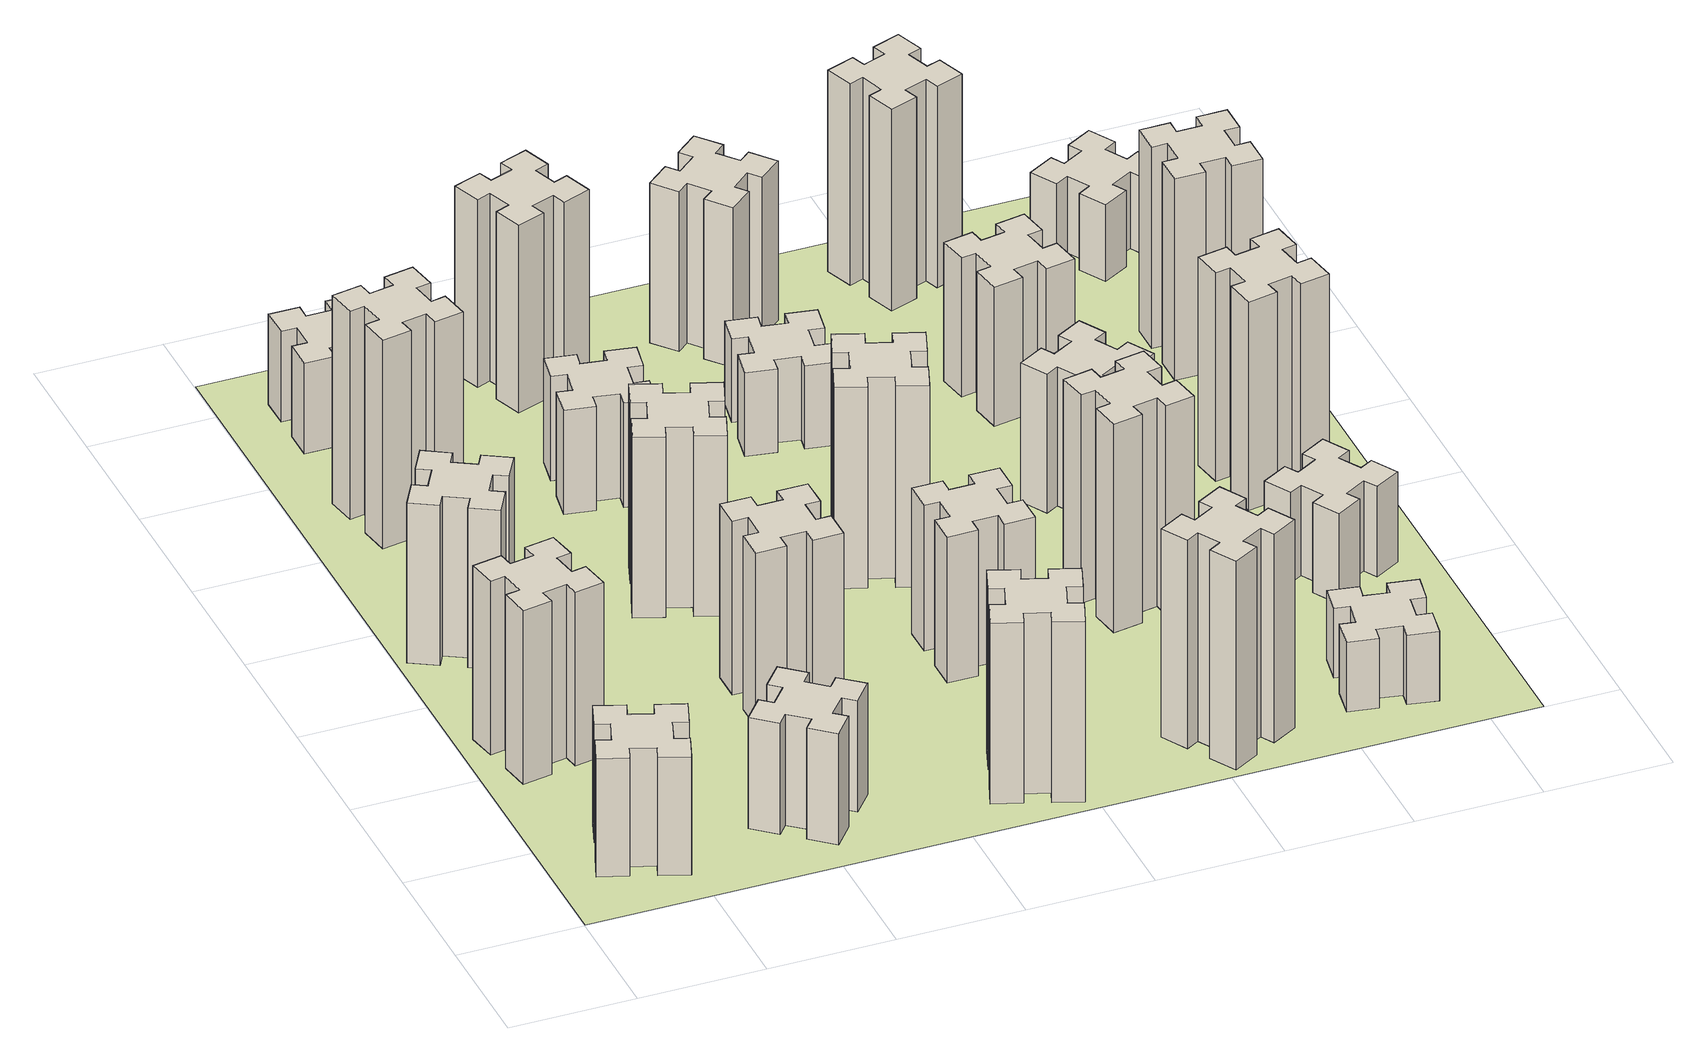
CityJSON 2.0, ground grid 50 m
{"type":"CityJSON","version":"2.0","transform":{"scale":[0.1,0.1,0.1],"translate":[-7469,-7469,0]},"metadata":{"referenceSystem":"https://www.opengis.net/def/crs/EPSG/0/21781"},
"CityObjects":{
"building1":{"type":"Building","attributes":{"class":"1000","function":"1000","usage":"1000","yearOfConstruction":2016,"roofType":"1000","measuredHeight":51,"storeysAboveGround":30,"storeysBelowGround":0},"geometry":[{"type":"Solid","lod":"1","boundaries":[[[[0,1,2,3,4,5,6,7,8,9,10,11,12,13,14,15,16,17,18,19]],[[17,16,20,21]],[[16,15,22,20]],[[15,14,23,22]],[[14,13,24,23]],[[13,12,25,24]],[[12,11,26,25]],[[11,10,27,26]],[[10,9,28,27]],[[9,8,29,28]],[[8,7,30,29]],[[7,6,31,30]],[[6,5,32,31]],[[5,4,33,32]],[[4,3,34,33]],[[3,2,35,34]],[[2,1,36,35]],[[1,0,37,36]],[[0,19,38,37]],[[19,18,39,38]],[[18,17,21,39]],[[24,25,26,27,28,29,30,31,32,33,34,35,36,37,38,39,21,20,22,23]]]]}]},
"building2":{"type":"Building","attributes":{"class":"1000","function":"1000","usage":"1000","yearOfConstruction":2016,"roofType":"1000","measuredHeight":75,"storeysAboveGround":30,"storeysBelowGround":0},"geometry":[{"type":"Solid","lod":"1","boundaries":[[[[40,41,42,43,44,45,46,47,48,49,50,51,52,53,54,55,56,57,58,59]],[[57,56,60,61]],[[56,55,62,60]],[[55,54,63,62]],[[54,53,64,63]],[[53,52,65,64]],[[52,51,66,65]],[[51,50,67,66]],[[50,49,68,67]],[[49,48,69,68]],[[48,47,70,69]],[[47,46,71,70]],[[46,45,72,71]],[[45,44,73,72]],[[44,43,74,73]],[[43,42,75,74]],[[42,41,76,75]],[[41,40,77,76]],[[40,59,78,77]],[[59,58,79,78]],[[58,57,61,79]],[[64,65,66,67,68,69,70,71,72,73,74,75,76,77,78,79,61,60,62,63]]]]}]},
"building3":{"type":"Building","attributes":{"class":"1000","function":"1000","usage":"1000","yearOfConstruction":2016,"roofType":"1000","measuredHeight":69,"storeysAboveGround":30,"storeysBelowGround":0},"geometry":[{"type":"Solid","lod":"1","boundaries":[[[[80,81,82,83,84,85,86,87,88,89,90,91,92,93,94,95,96,97,98,99]],[[97,96,100,101]],[[96,95,102,100]],[[95,94,103,102]],[[94,93,104,103]],[[93,92,105,104]],[[92,91,106,105]],[[91,90,107,106]],[[90,89,108,107]],[[89,88,109,108]],[[88,87,110,109]],[[87,86,111,110]],[[86,85,112,111]],[[85,84,113,112]],[[84,83,114,113]],[[83,82,115,114]],[[82,81,116,115]],[[81,80,117,116]],[[80,99,118,117]],[[99,98,119,118]],[[98,97,101,119]],[[104,105,106,107,108,109,110,111,112,113,114,115,116,117,118,119,101,100,102,103]]]]}]},
"building4":{"type":"Building","attributes":{"class":"1000","function":"1000","usage":"1000","yearOfConstruction":2016,"roofType":"1000","measuredHeight":48,"storeysAboveGround":30,"storeysBelowGround":0},"geometry":[{"type":"Solid","lod":"1","boundaries":[[[[120,121,122,123,124,125,126,127,128,129,130,131,132,133,134,135,136,137,138,139]],[[137,136,140,141]],[[136,135,142,140]],[[135,134,143,142]],[[134,133,144,143]],[[133,132,145,144]],[[132,131,146,145]],[[131,130,147,146]],[[130,129,148,147]],[[129,128,149,148]],[[128,127,150,149]],[[127,126,151,150]],[[126,125,152,151]],[[125,124,153,152]],[[124,123,154,153]],[[123,122,155,154]],[[122,121,156,155]],[[121,120,157,156]],[[120,139,158,157]],[[139,138,159,158]],[[138,137,141,159]],[[144,145,146,147,148,149,150,151,152,153,154,155,156,157,158,159,141,140,142,143]]]]}]},
"building5":{"type":"Building","attributes":{"class":"1000","function":"1000","usage":"1000","yearOfConstruction":2016,"roofType":"1000","measuredHeight":90,"storeysAboveGround":30,"storeysBelowGround":0},"geometry":[{"type":"Solid","lod":"1","boundaries":[[[[160,161,162,163,164,165,166,167,168,169,170,171,172,173,174,175,176,177,178,179]],[[177,176,180,181]],[[176,175,182,180]],[[175,174,183,182]],[[174,173,184,183]],[[173,172,185,184]],[[172,171,186,185]],[[171,170,187,186]],[[170,169,188,187]],[[169,168,189,188]],[[168,167,190,189]],[[167,166,191,190]],[[166,165,192,191]],[[165,164,193,192]],[[164,163,194,193]],[[163,162,195,194]],[[162,161,196,195]],[[161,160,197,196]],[[160,179,198,197]],[[179,178,199,198]],[[178,177,181,199]],[[184,185,186,187,188,189,190,191,192,193,194,195,196,197,198,199,181,180,182,183]]]]}]},
"building6":{"type":"Building","attributes":{"class":"1000","function":"1000","usage":"1000","yearOfConstruction":2016,"roofType":"1000","measuredHeight":39,"storeysAboveGround":30,"storeysBelowGround":0},"geometry":[{"type":"Solid","lod":"1","boundaries":[[[[200,201,202,203,204,205,206,207,208,209,210,211,212,213,214,215,216,217,218,219]],[[217,216,220,221]],[[216,215,222,220]],[[215,214,223,222]],[[214,213,224,223]],[[213,212,225,224]],[[212,211,226,225]],[[211,210,227,226]],[[210,209,228,227]],[[209,208,229,228]],[[208,207,230,229]],[[207,206,231,230]],[[206,205,232,231]],[[205,204,233,232]],[[204,203,234,233]],[[203,202,235,234]],[[202,201,236,235]],[[201,200,237,236]],[[200,219,238,237]],[[219,218,239,238]],[[218,217,221,239]],[[224,225,226,227,228,229,230,231,232,233,234,235,236,237,238,239,221,220,222,223]]]]}]},
"building7":{"type":"Building","attributes":{"class":"1000","function":"1000","usage":"1000","yearOfConstruction":2016,"roofType":"1000","measuredHeight":75,"storeysAboveGround":30,"storeysBelowGround":0},"geometry":[{"type":"Solid","lod":"1","boundaries":[[[[240,241,242,243,244,245,246,247,248,249,250,251,252,253,254,255,256,257,258,259]],[[257,256,260,261]],[[256,255,262,260]],[[255,254,263,262]],[[254,253,264,263]],[[253,252,265,264]],[[252,251,266,265]],[[251,250,267,266]],[[250,249,268,267]],[[249,248,269,268]],[[248,247,270,269]],[[247,246,271,270]],[[246,245,272,271]],[[245,244,273,272]],[[244,243,274,273]],[[243,242,275,274]],[[242,241,276,275]],[[241,240,277,276]],[[240,259,278,277]],[[259,258,279,278]],[[258,257,261,279]],[[264,265,266,267,268,269,270,271,272,273,274,275,276,277,278,279,261,260,262,263]]]]}]},
"building8":{"type":"Building","attributes":{"class":"1000","function":"1000","usage":"1000","yearOfConstruction":2016,"roofType":"1000","measuredHeight":78,"storeysAboveGround":30,"storeysBelowGround":0},"geometry":[{"type":"Solid","lod":"1","boundaries":[[[[280,281,282,283,284,285,286,287,288,289,290,291,292,293,294,295,296,297,298,299]],[[297,296,300,301]],[[296,295,302,300]],[[295,294,303,302]],[[294,293,304,303]],[[293,292,305,304]],[[292,291,306,305]],[[291,290,307,306]],[[290,289,308,307]],[[289,288,309,308]],[[288,287,310,309]],[[287,286,311,310]],[[286,285,312,311]],[[285,284,313,312]],[[284,283,314,313]],[[283,282,315,314]],[[282,281,316,315]],[[281,280,317,316]],[[280,299,318,317]],[[299,298,319,318]],[[298,297,301,319]],[[304,305,306,307,308,309,310,311,312,313,314,315,316,317,318,319,301,300,302,303]]]]}]},
"building9":{"type":"Building","attributes":{"class":"1000","function":"1000","usage":"1000","yearOfConstruction":2016,"roofType":"1000","measuredHeight":45,"storeysAboveGround":30,"storeysBelowGround":0},"geometry":[{"type":"Solid","lod":"1","boundaries":[[[[320,321,322,323,324,325,326,327,328,329,330,331,332,333,334,335,336,337,338,339]],[[337,336,340,341]],[[336,335,342,340]],[[335,334,343,342]],[[334,333,344,343]],[[333,332,345,344]],[[332,331,346,345]],[[331,330,347,346]],[[330,329,348,347]],[[329,328,349,348]],[[328,327,350,349]],[[327,326,351,350]],[[326,325,352,351]],[[325,324,353,352]],[[324,323,354,353]],[[323,322,355,354]],[[322,321,356,355]],[[321,320,357,356]],[[320,339,358,357]],[[339,338,359,358]],[[338,337,341,359]],[[344,345,346,347,348,349,350,351,352,353,354,355,356,357,358,359,341,340,342,343]]]]}]},
"building10":{"type":"Building","attributes":{"class":"1000","function":"1000","usage":"1000","yearOfConstruction":2016,"roofType":"1000","measuredHeight":78,"storeysAboveGround":30,"storeysBelowGround":0},"geometry":[{"type":"Solid","lod":"1","boundaries":[[[[360,361,362,363,364,365,366,367,368,369,370,371,372,373,374,375,376,377,378,379]],[[377,376,380,381]],[[376,375,382,380]],[[375,374,383,382]],[[374,373,384,383]],[[373,372,385,384]],[[372,371,386,385]],[[371,370,387,386]],[[370,369,388,387]],[[369,368,389,388]],[[368,367,390,389]],[[367,366,391,390]],[[366,365,392,391]],[[365,364,393,392]],[[364,363,394,393]],[[363,362,395,394]],[[362,361,396,395]],[[361,360,397,396]],[[360,379,398,397]],[[379,378,399,398]],[[378,377,381,399]],[[384,385,386,387,388,389,390,391,392,393,394,395,396,397,398,399,381,380,382,383]]]]}]},
"building11":{"type":"Building","attributes":{"class":"1000","function":"1000","usage":"1000","yearOfConstruction":2016,"roofType":"1000","measuredHeight":81,"storeysAboveGround":30,"storeysBelowGround":0},"geometry":[{"type":"Solid","lod":"1","boundaries":[[[[400,401,402,403,404,405,406,407,408,409,410,411,412,413,414,415,416,417,418,419]],[[417,416,420,421]],[[416,415,422,420]],[[415,414,423,422]],[[414,413,424,423]],[[413,412,425,424]],[[412,411,426,425]],[[411,410,427,426]],[[410,409,428,427]],[[409,408,429,428]],[[408,407,430,429]],[[407,406,431,430]],[[406,405,432,431]],[[405,404,433,432]],[[404,403,434,433]],[[403,402,435,434]],[[402,401,436,435]],[[401,400,437,436]],[[400,419,438,437]],[[419,418,439,438]],[[418,417,421,439]],[[424,425,426,427,428,429,430,431,432,433,434,435,436,437,438,439,421,420,422,423]]]]}]},
"building12":{"type":"Building","attributes":{"class":"1000","function":"1000","usage":"1000","yearOfConstruction":2016,"roofType":"1000","measuredHeight":63,"storeysAboveGround":30,"storeysBelowGround":0},"geometry":[{"type":"Solid","lod":"1","boundaries":[[[[440,441,442,443,444,445,446,447,448,449,450,451,452,453,454,455,456,457,458,459]],[[457,456,460,461]],[[456,455,462,460]],[[455,454,463,462]],[[454,453,464,463]],[[453,452,465,464]],[[452,451,466,465]],[[451,450,467,466]],[[450,449,468,467]],[[449,448,469,468]],[[448,447,470,469]],[[447,446,471,470]],[[446,445,472,471]],[[445,444,473,472]],[[444,443,474,473]],[[443,442,475,474]],[[442,441,476,475]],[[441,440,477,476]],[[440,459,478,477]],[[459,458,479,478]],[[458,457,461,479]],[[464,465,466,467,468,469,470,471,472,473,474,475,476,477,478,479,461,460,462,463]]]]}]},
"building13":{"type":"Building","attributes":{"class":"1000","function":"1000","usage":"1000","yearOfConstruction":2016,"roofType":"1000","measuredHeight":87,"storeysAboveGround":30,"storeysBelowGround":0},"geometry":[{"type":"Solid","lod":"1","boundaries":[[[[480,481,482,483,484,485,486,487,488,489,490,491,492,493,494,495,496,497,498,499]],[[497,496,500,501]],[[496,495,502,500]],[[495,494,503,502]],[[494,493,504,503]],[[493,492,505,504]],[[492,491,506,505]],[[491,490,507,506]],[[490,489,508,507]],[[489,488,509,508]],[[488,487,510,509]],[[487,486,511,510]],[[486,485,512,511]],[[485,484,513,512]],[[484,483,514,513]],[[483,482,515,514]],[[482,481,516,515]],[[481,480,517,516]],[[480,499,518,517]],[[499,498,519,518]],[[498,497,501,519]],[[504,505,506,507,508,509,510,511,512,513,514,515,516,517,518,519,501,500,502,503]]]]}]},
"building14":{"type":"Building","attributes":{"class":"1000","function":"1000","usage":"1000","yearOfConstruction":2016,"roofType":"1000","measuredHeight":36,"storeysAboveGround":30,"storeysBelowGround":0},"geometry":[{"type":"Solid","lod":"1","boundaries":[[[[520,521,522,523,524,525,526,527,528,529,530,531,532,533,534,535,536,537,538,539]],[[537,536,540,541]],[[536,535,542,540]],[[535,534,543,542]],[[534,533,544,543]],[[533,532,545,544]],[[532,531,546,545]],[[531,530,547,546]],[[530,529,548,547]],[[529,528,549,548]],[[528,527,550,549]],[[527,526,551,550]],[[526,525,552,551]],[[525,524,553,552]],[[524,523,554,553]],[[523,522,555,554]],[[522,521,556,555]],[[521,520,557,556]],[[520,539,558,557]],[[539,538,559,558]],[[538,537,541,559]],[[544,545,546,547,548,549,550,551,552,553,554,555,556,557,558,559,541,540,542,543]]]]}]},
"building15":{"type":"Building","attributes":{"class":"1000","function":"1000","usage":"1000","yearOfConstruction":2016,"roofType":"1000","measuredHeight":90,"storeysAboveGround":30,"storeysBelowGround":0},"geometry":[{"type":"Solid","lod":"1","boundaries":[[[[560,561,562,563,564,565,566,567,568,569,570,571,572,573,574,575,576,577,578,579]],[[577,576,580,581]],[[576,575,582,580]],[[575,574,583,582]],[[574,573,584,583]],[[573,572,585,584]],[[572,571,586,585]],[[571,570,587,586]],[[570,569,588,587]],[[569,568,589,588]],[[568,567,590,589]],[[567,566,591,590]],[[566,565,592,591]],[[565,564,593,592]],[[564,563,594,593]],[[563,562,595,594]],[[562,561,596,595]],[[561,560,597,596]],[[560,579,598,597]],[[579,578,599,598]],[[578,577,581,599]],[[584,585,586,587,588,589,590,591,592,593,594,595,596,597,598,599,581,580,582,583]]]]}]},
"building16":{"type":"Building","attributes":{"class":"1000","function":"1000","usage":"1000","yearOfConstruction":2016,"roofType":"1000","measuredHeight":69,"storeysAboveGround":30,"storeysBelowGround":0},"geometry":[{"type":"Solid","lod":"1","boundaries":[[[[600,601,602,603,604,605,606,607,608,609,610,611,612,613,614,615,616,617,618,619]],[[617,616,620,621]],[[616,615,622,620]],[[615,614,623,622]],[[614,613,624,623]],[[613,612,625,624]],[[612,611,626,625]],[[611,610,627,626]],[[610,609,628,627]],[[609,608,629,628]],[[608,607,630,629]],[[607,606,631,630]],[[606,605,632,631]],[[605,604,633,632]],[[604,603,634,633]],[[603,602,635,634]],[[602,601,636,635]],[[601,600,637,636]],[[600,619,638,637]],[[619,618,639,638]],[[618,617,621,639]],[[624,625,626,627,628,629,630,631,632,633,634,635,636,637,638,639,621,620,622,623]]]]}]},
"building17":{"type":"Building","attributes":{"class":"1000","function":"1000","usage":"1000","yearOfConstruction":2016,"roofType":"1000","measuredHeight":90,"storeysAboveGround":30,"storeysBelowGround":0},"geometry":[{"type":"Solid","lod":"1","boundaries":[[[[640,641,642,643,644,645,646,647,648,649,650,651,652,653,654,655,656,657,658,659]],[[657,656,660,661]],[[656,655,662,660]],[[655,654,663,662]],[[654,653,664,663]],[[653,652,665,664]],[[652,651,666,665]],[[651,650,667,666]],[[650,649,668,667]],[[649,648,669,668]],[[648,647,670,669]],[[647,646,671,670]],[[646,645,672,671]],[[645,644,673,672]],[[644,643,674,673]],[[643,642,675,674]],[[642,641,676,675]],[[641,640,677,676]],[[640,659,678,677]],[[659,658,679,678]],[[658,657,661,679]],[[664,665,666,667,668,669,670,671,672,673,674,675,676,677,678,679,661,660,662,663]]]]}]},
"building18":{"type":"Building","attributes":{"class":"1000","function":"1000","usage":"1000","yearOfConstruction":2016,"roofType":"1000","measuredHeight":60,"storeysAboveGround":30,"storeysBelowGround":0},"geometry":[{"type":"Solid","lod":"1","boundaries":[[[[680,681,682,683,684,685,686,687,688,689,690,691,692,693,694,695,696,697,698,699]],[[697,696,700,701]],[[696,695,702,700]],[[695,694,703,702]],[[694,693,704,703]],[[693,692,705,704]],[[692,691,706,705]],[[691,690,707,706]],[[690,689,708,707]],[[689,688,709,708]],[[688,687,710,709]],[[687,686,711,710]],[[686,685,712,711]],[[685,684,713,712]],[[684,683,714,713]],[[683,682,715,714]],[[682,681,716,715]],[[681,680,717,716]],[[680,699,718,717]],[[699,698,719,718]],[[698,697,701,719]],[[704,705,706,707,708,709,710,711,712,713,714,715,716,717,718,719,701,700,702,703]]]]}]},
"building19":{"type":"Building","attributes":{"class":"1000","function":"1000","usage":"1000","yearOfConstruction":2016,"roofType":"1000","measuredHeight":30,"storeysAboveGround":30,"storeysBelowGround":0},"geometry":[{"type":"Solid","lod":"1","boundaries":[[[[720,721,722,723,724,725,726,727,728,729,730,731,732,733,734,735,736,737,738,739]],[[737,736,740,741]],[[736,735,742,740]],[[735,734,743,742]],[[734,733,744,743]],[[733,732,745,744]],[[732,731,746,745]],[[731,730,747,746]],[[730,729,748,747]],[[729,728,749,748]],[[728,727,750,749]],[[727,726,751,750]],[[726,725,752,751]],[[725,724,753,752]],[[724,723,754,753]],[[723,722,755,754]],[[722,721,756,755]],[[721,720,757,756]],[[720,739,758,757]],[[739,738,759,758]],[[738,737,741,759]],[[744,745,746,747,748,749,750,751,752,753,754,755,756,757,758,759,741,740,742,743]]]]}]},
"building20":{"type":"Building","attributes":{"class":"1000","function":"1000","usage":"1000","yearOfConstruction":2016,"roofType":"1000","measuredHeight":60,"storeysAboveGround":30,"storeysBelowGround":0},"geometry":[{"type":"Solid","lod":"1","boundaries":[[[[760,761,762,763,764,765,766,767,768,769,770,771,772,773,774,775,776,777,778,779]],[[777,776,780,781]],[[776,775,782,780]],[[775,774,783,782]],[[774,773,784,783]],[[773,772,785,784]],[[772,771,786,785]],[[771,770,787,786]],[[770,769,788,787]],[[769,768,789,788]],[[768,767,790,789]],[[767,766,791,790]],[[766,765,792,791]],[[765,764,793,792]],[[764,763,794,793]],[[763,762,795,794]],[[762,761,796,795]],[[761,760,797,796]],[[760,779,798,797]],[[779,778,799,798]],[[778,777,781,799]],[[784,785,786,787,788,789,790,791,792,793,794,795,796,797,798,799,781,780,782,783]]]]}]},
"building21":{"type":"Building","attributes":{"class":"1000","function":"1000","usage":"1000","yearOfConstruction":2016,"roofType":"1000","measuredHeight":87,"storeysAboveGround":30,"storeysBelowGround":0},"geometry":[{"type":"Solid","lod":"1","boundaries":[[[[800,801,802,803,804,805,806,807,808,809,810,811,812,813,814,815,816,817,818,819]],[[817,816,820,821]],[[816,815,822,820]],[[815,814,823,822]],[[814,813,824,823]],[[813,812,825,824]],[[812,811,826,825]],[[811,810,827,826]],[[810,809,828,827]],[[809,808,829,828]],[[808,807,830,829]],[[807,806,831,830]],[[806,805,832,831]],[[805,804,833,832]],[[804,803,834,833]],[[803,802,835,834]],[[802,801,836,835]],[[801,800,837,836]],[[800,819,838,837]],[[819,818,839,838]],[[818,817,821,839]],[[824,825,826,827,828,829,830,831,832,833,834,835,836,837,838,839,821,820,822,823]]]]}]},
"building22":{"type":"Building","attributes":{"class":"1000","function":"1000","usage":"1000","yearOfConstruction":2016,"roofType":"1000","measuredHeight":39,"storeysAboveGround":30,"storeysBelowGround":0},"geometry":[{"type":"Solid","lod":"1","boundaries":[[[[840,841,842,843,844,845,846,847,848,849,850,851,852,853,854,855,856,857,858,859]],[[857,856,860,861]],[[856,855,862,860]],[[855,854,863,862]],[[854,853,864,863]],[[853,852,865,864]],[[852,851,866,865]],[[851,850,867,866]],[[850,849,868,867]],[[849,848,869,868]],[[848,847,870,869]],[[847,846,871,870]],[[846,845,872,871]],[[845,844,873,872]],[[844,843,874,873]],[[843,842,875,874]],[[842,841,876,875]],[[841,840,877,876]],[[840,859,878,877]],[[859,858,879,878]],[[858,857,861,879]],[[864,865,866,867,868,869,870,871,872,873,874,875,876,877,878,879,861,860,862,863]]]]}]},
"building23":{"type":"Building","attributes":{"class":"1000","function":"1000","usage":"1000","yearOfConstruction":2016,"roofType":"1000","measuredHeight":90,"storeysAboveGround":30,"storeysBelowGround":0},"geometry":[{"type":"Solid","lod":"1","boundaries":[[[[880,881,882,883,884,885,886,887,888,889,890,891,892,893,894,895,896,897,898,899]],[[897,896,900,901]],[[896,895,902,900]],[[895,894,903,902]],[[894,893,904,903]],[[893,892,905,904]],[[892,891,906,905]],[[891,890,907,906]],[[890,889,908,907]],[[889,888,909,908]],[[888,887,910,909]],[[887,886,911,910]],[[886,885,912,911]],[[885,884,913,912]],[[884,883,914,913]],[[883,882,915,914]],[[882,881,916,915]],[[881,880,917,916]],[[880,899,918,917]],[[899,898,919,918]],[[898,897,901,919]],[[904,905,906,907,908,909,910,911,912,913,914,915,916,917,918,919,901,900,902,903]]]]}]},
"building24":{"type":"Building","attributes":{"class":"1000","function":"1000","usage":"1000","yearOfConstruction":2016,"roofType":"1000","measuredHeight":87,"storeysAboveGround":30,"storeysBelowGround":0},"geometry":[{"type":"Solid","lod":"1","boundaries":[[[[920,921,922,923,924,925,926,927,928,929,930,931,932,933,934,935,936,937,938,939]],[[937,936,940,941]],[[936,935,942,940]],[[935,934,943,942]],[[934,933,944,943]],[[933,932,945,944]],[[932,931,946,945]],[[931,930,947,946]],[[930,929,948,947]],[[929,928,949,948]],[[928,927,950,949]],[[927,926,951,950]],[[926,925,952,951]],[[925,924,953,952]],[[924,923,954,953]],[[923,922,955,954]],[[922,921,956,955]],[[921,920,957,956]],[[920,939,958,957]],[[939,938,959,958]],[[938,937,941,959]],[[944,945,946,947,948,949,950,951,952,953,954,955,956,957,958,959,941,940,942,943]]]]}]},
"building25":{"type":"Building","attributes":{"class":"1000","function":"1000","usage":"1000","yearOfConstruction":2016,"roofType":"1000","measuredHeight":33,"storeysAboveGround":30,"storeysBelowGround":0},"geometry":[{"type":"Solid","lod":"1","boundaries":[[[[960,961,962,963,964,965,966,967,968,969,970,971,972,973,974,975,976,977,978,979]],[[977,976,980,981]],[[976,975,982,980]],[[975,974,983,982]],[[974,973,984,983]],[[973,972,985,984]],[[972,971,986,985]],[[971,970,987,986]],[[970,969,988,987]],[[969,968,989,988]],[[968,967,990,989]],[[967,966,991,990]],[[966,965,992,991]],[[965,964,993,992]],[[964,963,994,993]],[[963,962,995,994]],[[962,961,996,995]],[[961,960,997,996]],[[960,979,998,997]],[[979,978,999,998]],[[978,977,981,999]],[[984,985,986,987,988,989,990,991,992,993,994,995,996,997,998,999,981,980,982,983]]]]}]},
"landuse1":{"type":"LandUse","attributes":{"name":"plot1","function":"1010"},"geometry":[{"type":"MultiSurface","lod":"1","boundaries":[[[1000,1001,1002,1003]]]}]}
},
"vertices":[
[462,291,0],[496,385,0],[552,364,0],[593,477,0],[480,518,0],[460,462,0],[366,496,0],[387,552,0],[274,593,0],[233,480,0],[289,460,0],[255,366,0],[199,387,0],[157,274,0],[270,233,0],[291,289,0],[385,255,0],[364,199,0],[477,157,0],[518,270,0],[385,255,510],[364,199,510],[291,289,510],[270,233,510],[157,274,510],[199,387,510],[255,366,510],[289,460,510],[233,480,510],[274,593,510],[387,552,510],[366,496,510],[460,462,510],[480,518,510],[593,477,510],[552,364,510],[496,385,510],[462,291,510],[518,270,510],[477,157,510],
[158,1145,0],[176,1047,0],[117,1037,0],[137,918,0],[256,939,0],[245,998,0],[344,1016,0],[354,957,0],[472,977,0],[451,1096,0],[392,1085,0],[375,1184,0],[434,1194,0],[413,1312,0],[295,1291,0],[305,1232,0],[207,1215,0],[197,1274,0],[78,1253,0],[99,1135,0],[207,1215,750],[197,1274,750],[305,1232,750],[295,1291,750],[413,1312,750],[434,1194,750],[375,1184,750],[392,1085,750],[451,1096,750],[472,977,750],[354,957,750],[344,1016,750],[245,998,750],[256,939,750],[137,918,750],[117,1037,750],[176,1047,750],[158,1145,750],[99,1135,750],[78,1253,750],
[374,1926,0],[287,1976,0],[317,2028,0],[213,2088,0],[153,1984,0],[205,1954,0],[155,1867,0],[103,1897,0],[43,1793,0],[147,1733,0],[177,1785,0],[264,1735,0],[234,1683,0],[338,1623,0],[398,1727,0],[346,1757,0],[396,1844,0],[448,1814,0],[508,1918,0],[404,1978,0],[396,1844,690],[448,1814,690],[346,1757,690],[398,1727,690],[338,1623,690],[234,1683,690],[264,1735,690],[177,1785,690],[147,1733,690],[43,1793,690],[103,1897,690],[155,1867,690],[205,1954,690],[153,1984,690],[213,2088,690],[317,2028,690],[287,1976,690],[374,1926,690],[404,1978,690],[508,1918,690],
[963,484,0],[899,408,0],[853,446,0],[776,354,0],[868,277,0],[906,323,0],[983,259,0],[944,213,0],[1036,136,0],[1113,228,0],[1067,266,0],[1132,343,0],[1178,304,0],[1255,396,0],[1163,473,0],[1124,427,0],[1048,492,0],[1086,538,0],[994,615,0],[917,523,0],[1048,492,480],[1086,538,480],[1124,427,480],[1163,473,480],[1255,396,480],[1178,304,480],[1132,343,480],[1067,266,480],[1113,228,480],[1036,136,480],[944,213,480],[983,259,480],[906,323,480],[868,277,480],[776,354,480],[853,446,480],[899,408,480],[963,484,480],[917,523,480],[994,615,480],
[405,2812,0],[307,2795,0],[297,2854,0],[178,2833,0],[199,2715,0],[258,2725,0],[276,2627,0],[217,2617,0],[237,2498,0],[356,2519,0],[345,2578,0],[444,2596,0],[454,2537,0],[572,2557,0],[551,2676,0],[492,2665,0],[475,2764,0],[534,2774,0],[513,2892,0],[395,2871,0],[475,2764,900],[534,2774,900],[492,2665,900],[551,2676,900],[572,2557,900],[454,2537,900],[444,2596,900],[345,2578,900],[356,2519,900],[237,2498,900],[217,2617,900],[276,2627,900],[258,2725,900],[199,2715,900],[178,2833,900],[297,2854,900],[307,2795,900],[405,2812,900],[395,2871,900],[513,2892,900],
[265,3385,0],[265,3285,0],[205,3285,0],[205,3165,0],[325,3165,0],[325,3225,0],[425,3225,0],[425,3165,0],[545,3165,0],[545,3285,0],[485,3285,0],[485,3385,0],[545,3385,0],[545,3505,0],[425,3505,0],[425,3445,0],[325,3445,0],[325,3505,0],[205,3505,0],[205,3385,0],[325,3445,390],[325,3505,390],[425,3445,390],[425,3505,390],[545,3505,390],[545,3385,390],[485,3385,390],[485,3285,390],[545,3285,390],[545,3165,390],[425,3165,390],[425,3225,390],[325,3225,390],[325,3165,390],[205,3165,390],[205,3285,390],[265,3285,390],[265,3385,390],[205,3385,390],[205,3505,390],
[1105,1165,0],[1105,1065,0],[1045,1065,0],[1045,945,0],[1165,945,0],[1165,1005,0],[1265,1005,0],[1265,945,0],[1385,945,0],[1385,1065,0],[1325,1065,0],[1325,1165,0],[1385,1165,0],[1385,1285,0],[1265,1285,0],[1265,1225,0],[1165,1225,0],[1165,1285,0],[1045,1285,0],[1045,1165,0],[1165,1225,750],[1165,1285,750],[1265,1225,750],[1265,1285,750],[1385,1285,750],[1385,1165,750],[1325,1165,750],[1325,1065,750],[1385,1065,750],[1385,945,750],[1265,945,750],[1265,1005,750],[1165,1005,750],[1165,945,750],[1045,945,750],[1045,1065,750],[1105,1065,750],[1105,1165,750],[1045,1165,750],[1045,1285,750],
[1031,1769,0],[1125,1735,0],[1104,1679,0],[1217,1637,0],[1258,1750,0],[1202,1771,0],[1236,1865,0],[1292,1844,0],[1333,1957,0],[1220,1998,0],[1200,1942,0],[1106,1976,0],[1127,2032,0],[1014,2073,0],[973,1960,0],[1029,1940,0],[995,1846,0],[939,1867,0],[897,1754,0],[1010,1713,0],[995,1846,780],[939,1867,780],[1029,1940,780],[973,1960,780],[1014,2073,780],[1127,2032,780],[1106,1976,780],[1200,1942,780],[1220,1998,780],[1333,1957,780],[1292,1844,780],[1236,1865,780],[1202,1771,780],[1258,1750,780],[1217,1637,780],[1104,1679,780],[1125,1735,780],[1031,1769,780],[1010,1713,780],[897,1754,780],
[1016,2664,0],[998,2565,0],[939,2576,0],[918,2457,0],[1037,2437,0],[1047,2496,0],[1145,2478,0],[1135,2419,0],[1253,2398,0],[1274,2517,0],[1215,2527,0],[1232,2625,0],[1291,2615,0],[1312,2733,0],[1194,2754,0],[1184,2695,0],[1085,2712,0],[1096,2771,0],[977,2792,0],[957,2674,0],[1085,2712,450],[1096,2771,450],[1184,2695,450],[1194,2754,450],[1312,2733,450],[1291,2615,450],[1232,2625,450],[1215,2527,450],[1274,2517,450],[1253,2398,450],[1135,2419,450],[1145,2478,450],[1047,2496,450],[1037,2437,450],[918,2457,450],[939,2576,450],[998,2565,450],[1016,2664,450],[957,2674,450],[977,2792,450],
[1942,191,0],[1976,285,0],[2032,264,0],[2073,377,0],[1960,418,0],[1940,362,0],[1846,396,0],[1867,452,0],[1754,493,0],[1713,380,0],[1769,360,0],[1735,266,0],[1679,287,0],[1637,174,0],[1750,133,0],[1771,189,0],[1865,155,0],[1844,99,0],[1957,57,0],[1998,170,0],[1865,155,780],[1844,99,780],[1771,189,780],[1750,133,780],[1637,174,780],[1679,287,780],[1735,266,780],[1769,360,780],[1713,380,780],[1754,493,780],[1867,452,780],[1846,396,780],[1940,362,780],[1960,418,780],[2073,377,780],[2032,264,780],[1976,285,780],[1942,191,780],[1998,170,780],[1957,57,780],
[1106,3215,0],[1200,3249,0],[1220,3193,0],[1333,3234,0],[1292,3347,0],[1236,3326,0],[1202,3420,0],[1258,3440,0],[1217,3553,0],[1104,3512,0],[1125,3456,0],[1031,3422,0],[1010,3478,0],[897,3437,0],[939,3324,0],[995,3345,0],[1029,3251,0],[973,3230,0],[1014,3117,0],[1127,3159,0],[1029,3251,810],[973,3230,810],[995,3345,810],[939,3324,810],[897,3437,810],[1010,3478,810],[1031,3422,810],[1125,3456,810],[1104,3512,810],[1217,3553,810],[1258,3440,810],[1202,3420,810],[1236,3326,810],[1292,3347,810],[1333,3234,810],[1220,3193,810],[1200,3249,810],[1106,3215,810],[1127,3159,810],[1014,3117,810],
[1845,1165,0],[1845,1065,0],[1785,1065,0],[1785,945,0],[1905,945,0],[1905,1005,0],[2005,1005,0],[2005,945,0],[2125,945,0],[2125,1065,0],[2065,1065,0],[2065,1165,0],[2125,1165,0],[2125,1285,0],[2005,1285,0],[2005,1225,0],[1905,1225,0],[1905,1285,0],[1785,1285,0],[1785,1165,0],[1905,1225,630],[1905,1285,630],[2005,1225,630],[2005,1285,630],[2125,1285,630],[2125,1165,630],[2065,1165,630],[2065,1065,630],[2125,1065,630],[2125,945,630],[2005,945,630],[2005,1005,630],[1905,1005,630],[1905,945,630],[1785,945,630],[1785,1065,630],[1845,1065,630],[1845,1165,630],[1785,1165,630],[1785,1285,630],
[1771,1669,0],[1865,1635,0],[1844,1579,0],[1957,1537,0],[1998,1650,0],[1942,1671,0],[1976,1765,0],[2032,1744,0],[2073,1857,0],[1960,1898,0],[1940,1842,0],[1846,1876,0],[1867,1932,0],[1754,1973,0],[1713,1860,0],[1769,1840,0],[1735,1746,0],[1679,1767,0],[1637,1654,0],[1750,1613,0],[1735,1746,870],[1679,1767,870],[1769,1840,870],[1713,1860,870],[1754,1973,870],[1867,1932,870],[1846,1876,870],[1940,1842,870],[1960,1898,870],[2073,1857,870],[2032,1744,870],[1976,1765,870],[1942,1671,870],[1998,1650,870],[1957,1537,870],[1844,1579,870],[1865,1635,870],[1771,1669,870],[1750,1613,870],[1637,1654,870],
[1756,2764,0],[1738,2665,0],[1679,2676,0],[1658,2557,0],[1777,2537,0],[1787,2596,0],[1885,2578,0],[1875,2519,0],[1993,2498,0],[2014,2617,0],[1955,2627,0],[1972,2725,0],[2031,2715,0],[2052,2833,0],[1934,2854,0],[1924,2795,0],[1825,2812,0],[1836,2871,0],[1717,2892,0],[1697,2774,0],[1825,2812,360],[1836,2871,360],[1924,2795,360],[1934,2854,360],[2052,2833,360],[2031,2715,360],[1972,2725,360],[1955,2627,360],[2014,2617,360],[1993,2498,360],[1875,2519,360],[1885,2578,360],[1787,2596,360],[1777,2537,360],[1658,2557,360],[1679,2676,360],[1738,2665,360],[1756,2764,360],[1697,2774,360],[1717,2892,360],
[2475,264,0],[2525,177,0],[2473,147,0],[2533,43,0],[2637,103,0],[2607,155,0],[2694,205,0],[2724,153,0],[2828,213,0],[2768,317,0],[2716,287,0],[2666,374,0],[2718,404,0],[2658,508,0],[2554,448,0],[2584,396,0],[2497,346,0],[2467,398,0],[2363,338,0],[2423,234,0],[2497,346,900],[2467,398,900],[2584,396,900],[2554,448,900],[2658,508,900],[2718,404,900],[2666,374,900],[2716,287,900],[2768,317,900],[2828,213,900],[2724,153,900],[2694,205,900],[2607,155,900],[2637,103,900],[2533,43,900],[2473,147,900],[2525,177,900],[2475,264,900],[2423,234,900],[2363,338,900],
[1888,3219,0],[1964,3283,0],[2003,3237,0],[2095,3314,0],[2018,3406,0],[1972,3368,0],[1907,3444,0],[1953,3483,0],[1876,3575,0],[1784,3498,0],[1823,3452,0],[1746,3387,0],[1708,3433,0],[1616,3356,0],[1693,3264,0],[1739,3303,0],[1803,3226,0],[1757,3188,0],[1834,3096,0],[1926,3173,0],[1803,3226,690],[1757,3188,690],[1739,3303,690],[1693,3264,690],[1616,3356,690],[1708,3433,690],[1746,3387,690],[1823,3452,690],[1784,3498,690],[1876,3575,690],[1953,3483,690],[1907,3444,690],[1972,3368,690],[2018,3406,690],[2095,3314,690],[2003,3237,690],[1964,3283,690],[1888,3219,690],[1926,3173,690],[1834,3096,690],
[2712,1185,0],[2695,1284,0],[2754,1294,0],[2733,1412,0],[2615,1391,0],[2625,1332,0],[2527,1315,0],[2517,1374,0],[2398,1353,0],[2419,1235,0],[2478,1245,0],[2496,1147,0],[2437,1137,0],[2457,1018,0],[2576,1039,0],[2565,1098,0],[2664,1116,0],[2674,1057,0],[2792,1077,0],[2771,1196,0],[2664,1116,900],[2674,1057,900],[2565,1098,900],[2576,1039,900],[2457,1018,900],[2437,1137,900],[2496,1147,900],[2478,1245,900],[2419,1235,900],[2398,1353,900],[2517,1374,900],[2527,1315,900],[2625,1332,900],[2615,1391,900],[2733,1412,900],[2754,1294,900],[2695,1284,900],[2712,1185,900],[2771,1196,900],[2792,1077,900],
[2816,1867,0],[2766,1954,0],[2818,1984,0],[2758,2088,0],[2654,2028,0],[2684,1976,0],[2597,1926,0],[2567,1978,0],[2463,1918,0],[2523,1814,0],[2575,1844,0],[2625,1757,0],[2573,1727,0],[2633,1623,0],[2737,1683,0],[2707,1735,0],[2794,1785,0],[2824,1733,0],[2928,1793,0],[2868,1897,0],[2794,1785,600],[2824,1733,600],[2707,1735,600],[2737,1683,600],[2633,1623,600],[2573,1727,600],[2625,1757,600],[2575,1844,600],[2523,1814,600],[2463,1918,600],[2567,1978,600],[2597,1926,600],[2684,1976,600],[2654,2028,600],[2758,2088,600],[2818,1984,600],[2766,1954,600],[2816,1867,600],[2868,1897,600],[2928,1793,600],
[3304,475,0],[3205,492,0],[3216,551,0],[3097,572,0],[3077,454,0],[3136,444,0],[3118,345,0],[3059,356,0],[3038,237,0],[3157,217,0],[3167,276,0],[3265,258,0],[3255,199,0],[3373,178,0],[3394,297,0],[3335,307,0],[3352,405,0],[3411,395,0],[3432,513,0],[3314,534,0],[3352,405,300],[3411,395,300],[3335,307,300],[3394,297,300],[3373,178,300],[3255,199,300],[3265,258,300],[3167,276,300],[3157,217,300],[3038,237,300],[3059,356,300],[3118,345,300],[3136,444,300],[3077,454,300],[3097,572,300],[3216,551,300],[3205,492,300],[3304,475,300],[3314,534,300],[3432,513,300],
[2665,2478,0],[2764,2496,0],[2774,2437,0],[2892,2457,0],[2871,2576,0],[2812,2565,0],[2795,2664,0],[2854,2674,0],[2833,2792,0],[2715,2771,0],[2725,2712,0],[2627,2695,0],[2617,2754,0],[2498,2733,0],[2519,2615,0],[2578,2625,0],[2596,2527,0],[2537,2517,0],[2557,2398,0],[2676,2419,0],[2596,2527,600],[2537,2517,600],[2578,2625,600],[2519,2615,600],[2498,2733,600],[2617,2754,600],[2627,2695,600],[2725,2712,600],[2715,2771,600],[2833,2792,600],[2854,2674,600],[2795,2664,600],[2812,2565,600],[2871,2576,600],[2892,2457,600],[2774,2437,600],[2764,2496,600],[2665,2478,600],[2676,2419,600],[2557,2398,600],
[2716,3426,0],[2682,3520,0],[2738,3540,0],[2697,3653,0],[2584,3612,0],[2605,3556,0],[2511,3522,0],[2490,3578,0],[2377,3537,0],[2419,3424,0],[2475,3445,0],[2509,3351,0],[2453,3330,0],[2494,3217,0],[2607,3259,0],[2586,3315,0],[2680,3349,0],[2700,3293,0],[2813,3334,0],[2772,3447,0],[2680,3349,870],[2700,3293,870],[2586,3315,870],[2607,3259,870],[2494,3217,870],[2453,3330,870],[2509,3351,870],[2475,3445,870],[2419,3424,870],[2377,3537,870],[2490,3578,870],[2511,3522,870],[2605,3556,870],[2584,3612,870],[2697,3653,870],[2738,3540,870],[2682,3520,870],[2716,3426,870],[2772,3447,870],[2813,3334,870],
[3456,1127,0],[3406,1214,0],[3458,1244,0],[3398,1348,0],[3294,1288,0],[3324,1236,0],[3237,1186,0],[3207,1238,0],[3103,1178,0],[3163,1074,0],[3215,1104,0],[3265,1017,0],[3213,987,0],[3273,883,0],[3377,943,0],[3347,995,0],[3434,1045,0],[3464,993,0],[3568,1053,0],[3508,1157,0],[3434,1045,390],[3464,993,390],[3347,995,390],[3377,943,390],[3273,883,390],[3213,987,390],[3265,1017,390],[3215,1104,390],[3163,1074,390],[3103,1178,390],[3207,1238,390],[3237,1186,390],[3324,1236,390],[3294,1288,390],[3398,1348,390],[3458,1244,390],[3406,1214,390],[3456,1127,390],[3508,1157,390],[3568,1053,390],
[3365,1872,0],[3267,1855,0],[3257,1914,0],[3138,1893,0],[3159,1775,0],[3218,1785,0],[3236,1687,0],[3177,1677,0],[3197,1558,0],[3316,1579,0],[3305,1638,0],[3404,1656,0],[3414,1597,0],[3532,1617,0],[3511,1736,0],[3452,1725,0],[3435,1824,0],[3494,1834,0],[3473,1952,0],[3355,1931,0],[3435,1824,900],[3494,1834,900],[3452,1725,900],[3511,1736,900],[3532,1617,900],[3414,1597,900],[3404,1656,900],[3305,1638,900],[3316,1579,900],[3197,1558,900],[3177,1677,900],[3236,1687,900],[3218,1785,900],[3159,1775,900],[3138,1893,900],[3257,1914,900],[3267,1855,900],[3365,1872,900],[3355,1931,900],[3473,1952,900],
[3485,2705,0],[3385,2705,0],[3385,2765,0],[3265,2765,0],[3265,2645,0],[3325,2645,0],[3325,2545,0],[3265,2545,0],[3265,2425,0],[3385,2425,0],[3385,2485,0],[3485,2485,0],[3485,2425,0],[3605,2425,0],[3605,2545,0],[3545,2545,0],[3545,2645,0],[3605,2645,0],[3605,2765,0],[3485,2765,0],[3545,2645,870],[3605,2645,870],[3545,2545,870],[3605,2545,870],[3605,2425,870],[3485,2425,870],[3485,2485,870],[3385,2485,870],[3385,2425,870],[3265,2425,870],[3265,2545,870],[3325,2545,870],[3325,2645,870],[3265,2645,870],[3265,2765,870],[3385,2765,870],[3385,2705,870],[3485,2705,870],[3485,2765,870],[3605,2765,870],
[3347,3215,0],[3434,3265,0],[3464,3213,0],[3568,3273,0],[3508,3377,0],[3456,3347,0],[3406,3434,0],[3458,3464,0],[3398,3568,0],[3294,3508,0],[3324,3456,0],[3237,3406,0],[3207,3458,0],[3103,3398,0],[3163,3294,0],[3215,3324,0],[3265,3237,0],[3213,3207,0],[3273,3103,0],[3377,3163,0],[3265,3237,330],[3213,3207,330],[3215,3324,330],[3163,3294,330],[3103,3398,330],[3207,3458,330],[3237,3406,330],[3324,3456,330],[3294,3508,330],[3398,3568,330],[3458,3464,330],[3406,3434,330],[3456,3347,330],[3508,3377,330],[3568,3273,330],[3464,3213,330],[3434,3265,330],[3347,3215,330],[3377,3163,330],[3273,3103,330],
[5,3705,0],[3705,3705,0],[3705,5,0],[5,5,0]
]}
